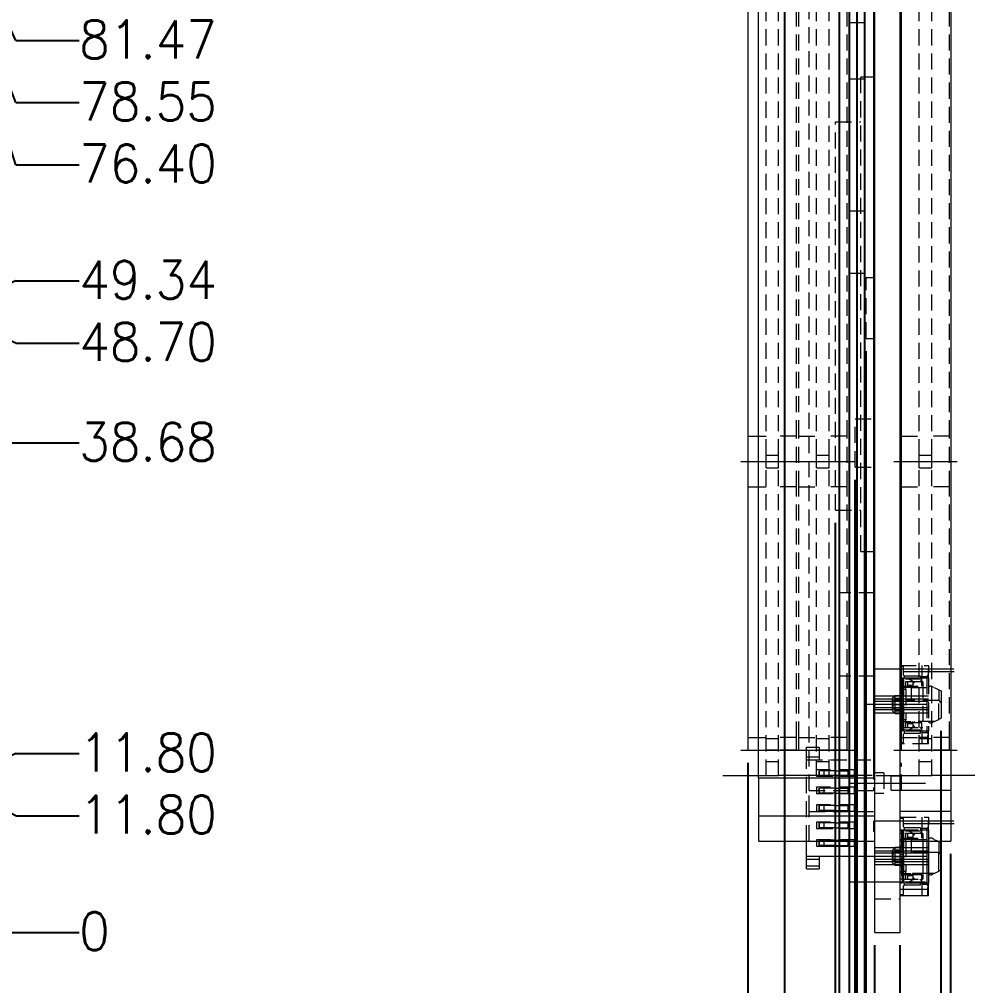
# Model space of a CAD drawing. Header units: millimetres. Extents: x 0 to 403, y 0 to 280.
# Drawn here: x 144.9 to 220.7, y 70.2 to 146.6 of the extents above; entities that cross this region are included whole.
import ezdxf

# ---------------------------------------------------------------- set-up
doc = ezdxf.new("R2010")
doc.units = ezdxf.units.MM
for name, pattern in [('CENTER', [10.16, 6.35, -1.27, 1.27, -1.27]), ('CENTERX2', [20.32, 12.7, -2.54, 2.54, -2.54]), ('HIDDEN', [1.905, 1.27, -0.635])]:
    doc.linetypes.add(name, pattern=pattern)
for name, color, linetype in [('CL', 2, 'CENTER'), ('DIM', 1, 'Continuous'), ('TE2', 5, 'Continuous'), ('TITLE', 7, 'Continuous')]:
    doc.layers.add(name, color=color, linetype=linetype)
doc.styles.add('SLDTEXTSTYLE0', font='romans__.ttf', dxfattribs={"width": 0.94})
doc.styles.get("Standard").update_dxf_attribs({"font": 'romans__.ttf'})
doc.dimstyles.new('SLDDIMSTYLE0', dxfattribs={"dimtxt": 3, "dimasz": 2, "dimexe": 0, "dimexo": 0.0625, "dimgap": 0.75, "dimtad": 0, "dimtih": 1, "dimtoh": 1, "dimdec": 0, "dimrnd": 1e-09, "dimdsep": 46, "dimtxsty": 'SLDTEXTSTYLE0', "dimblk1": 'NONE', "dimblk2": 'NONE', "dimsah": 1, "dimcen": 0.09, "dimadec": 0, "dimazin": 2, "dimtfac": 1, "dimtofl": 0, "dimtmove": 0, "dimatfit": 3, "dimldrblk": 'NONE', "dimfxl": 1, "dimfrac": 2, "dimtolj": 1, "dimtzin": 12, "dimarcsym": 0})
doc.dimstyles.new('SLDDIMSTYLE1', dxfattribs={"dimtxt": 3, "dimasz": 2, "dimexe": 0, "dimexo": 0.0625, "dimgap": 0.75, "dimtad": 0, "dimtih": 1, "dimtoh": 1, "dimrnd": 1e-09, "dimzin": 12, "dimdsep": 46, "dimtxsty": 'SLDTEXTSTYLE0', "dimblk1": 'NONE', "dimblk2": 'NONE', "dimsah": 1, "dimcen": 0.09, "dimadec": 0, "dimazin": 3, "dimtfac": 1, "dimtofl": 0, "dimtmove": 0, "dimatfit": 3, "dimldrblk": 'NONE', "dimfxl": 1, "dimfrac": 2, "dimtolj": 1, "dimtzin": 12, "dimarcsym": 0})
doc.dimstyles.new('SLDDIMSTYLE2', dxfattribs={"dimtxt": 3, "dimasz": 2, "dimexe": 0, "dimexo": 0.0625, "dimgap": 0.75, "dimtad": 0, "dimtih": 1, "dimtoh": 1, "dimrnd": 1e-09, "dimzin": 4, "dimdsep": 46, "dimtxsty": 'SLDTEXTSTYLE0', "dimblk1": 'NONE', "dimblk2": 'NONE', "dimsah": 1, "dimcen": 0.09, "dimadec": 0, "dimazin": 1, "dimtfac": 1, "dimtofl": 0, "dimtmove": 0, "dimatfit": 3, "dimldrblk": 'NONE', "dimfxl": 1, "dimfrac": 2, "dimtolj": 1, "dimtzin": 12, "dimarcsym": 0})
doc.dimstyles.new('SLDDIMSTYLE5', dxfattribs={"dimtxt": 0.18, "dimasz": 0.5, "dimexe": 0, "dimexo": 0.0625, "dimgap": 0, "dimtad": 0, "dimtih": 1, "dimtoh": 1, "dimdec": 0, "dimrnd": 1e-09, "dimzin": 0, "dimdsep": 46, "dimtxsty": 'Standard', "dimblk1": 'DOT', "dimblk2": 'DOT', "dimsah": 1, "dimcen": 0.09, "dimadec": 0, "dimazin": 0, "dimtfac": 0.5, "dimtdec": 0, "dimtofl": 0, "dimtmove": 0, "dimatfit": 3, "dimldrblk": 'DOT', "dimfxl": 1, "dimfrac": 2, "dimtolj": 1, "dimtzin": 0, "dimarcsym": 0})
doc.dimstyles.new('SLDDIMSTYLE6', dxfattribs={"dimtxt": 3, "dimasz": 2, "dimexe": 0, "dimexo": 0.0625, "dimgap": 0.75, "dimtad": 0, "dimtih": 1, "dimtoh": 1, "dimrnd": 1e-09, "dimzin": 0, "dimdsep": 46, "dimtxsty": 'SLDTEXTSTYLE0', "dimblk1": 'NONE', "dimblk2": 'NONE', "dimsah": 1, "dimcen": 0.09, "dimadec": 0, "dimazin": 0, "dimtfac": 1, "dimtofl": 0, "dimtmove": 0, "dimatfit": 3, "dimldrblk": 'NONE', "dimfxl": 1, "dimfrac": 2, "dimtolj": 1, "dimtzin": 12, "dimarcsym": 0})

# ---------------------------------------------------------------- blocks, each defined once
blk = doc.blocks.new('_D_15')
at = {"layer": 'DIM', "transparency": 16777216}
blk.add_line((140.236, 74.429), (149.601, 74.429), dxfattribs=at)
at = {"layer": 'DIM', "transparency": 16777216, "insert": (149.601, 76.021), "char_height": 3, "attachment_point": 1, "style": 'SLDTEXTSTYLE0'}
blk.add_mtext('0', dxfattribs=at)
blk = doc.blocks.new('_NONE')
blk = doc.blocks.new('_D_16')
at = {"layer": 'DIM', "transparency": 16777216}
for p, q in [((139.601, 86.229), (133.355, 86.229)), ((144.601, 83.647), (139.601, 86.229)), ((144.601, 83.647), (149.601, 83.647))]:
    blk.add_line(p, q, dxfattribs=at)
at = {"layer": 'DIM', "transparency": 16777216, "insert": (149.601, 85.239), "char_height": 3, "attachment_point": 1, "style": 'SLDTEXTSTYLE0'}
blk.add_mtext('11.80', dxfattribs=at)
blk = doc.blocks.new('_D_17')
at = {"layer": 'DIM', "transparency": 16777216}
for p, q in [((144.601, 88.554), (139.601, 86.229)), ((144.601, 88.554), (149.601, 88.554)), ((139.601, 86.229), (118.055, 86.229))]:
    blk.add_line(p, q, dxfattribs=at)
at = {"layer": 'DIM', "transparency": 16777216, "insert": (149.601, 90.146), "char_height": 3, "attachment_point": 1, "style": 'SLDTEXTSTYLE0'}
blk.add_mtext('11.80', dxfattribs=at)
blk = doc.blocks.new('_D_18')
at = {"layer": 'DIM', "transparency": 16777216}
blk.add_line((29.428, 113.104), (149.601, 113.104), dxfattribs=at)
at = {"layer": 'DIM', "transparency": 16777216, "insert": (149.601, 114.696), "char_height": 3, "attachment_point": 1, "style": 'SLDTEXTSTYLE0'}
blk.add_mtext('38.68', dxfattribs=at)
blk = doc.blocks.new('_D_19')
at = {"layer": 'DIM', "transparency": 16777216}
for p, q in [((139.601, 123.13), (85.99, 123.13)), ((144.601, 120.997), (139.601, 123.13)), ((144.601, 120.997), (149.601, 120.997))]:
    blk.add_line(p, q, dxfattribs=at)
at = {"layer": 'DIM', "transparency": 16777216, "insert": (149.601, 122.589), "char_height": 3, "attachment_point": 1, "style": 'SLDTEXTSTYLE0'}
blk.add_mtext('48.70', dxfattribs=at)
blk = doc.blocks.new('_D_20')
at = {"layer": 'DIM', "transparency": 16777216}
for p, q in [((144.601, 125.904), (139.601, 123.772)), ((144.601, 125.904), (149.601, 125.904)), ((139.601, 123.772), (27.757, 123.772))]:
    blk.add_line(p, q, dxfattribs=at)
at = {"layer": 'DIM', "transparency": 16777216, "insert": (149.601, 127.496), "char_height": 3, "attachment_point": 1, "style": 'SLDTEXTSTYLE0'}
blk.add_mtext('49.34', dxfattribs=at)
blk = doc.blocks.new('_D_21')
at = {"layer": 'DIM', "transparency": 16777216}
for p, q in [((139.601, 150.834), (29.555, 150.834)), ((144.601, 135.081), (139.601, 150.834)), ((144.601, 135.081), (149.601, 135.081))]:
    blk.add_line(p, q, dxfattribs=at)
at = {"layer": 'DIM', "transparency": 16777216, "insert": (149.601, 136.673), "char_height": 3, "attachment_point": 1, "style": 'SLDTEXTSTYLE0'}
blk.add_mtext('76.40', dxfattribs=at)
blk = doc.blocks.new('_D_22')
at = {"layer": 'DIM', "transparency": 16777216}
for p, q in [((139.601, 152.982), (70.322, 152.982)), ((144.601, 139.988), (139.601, 152.982)), ((144.601, 139.988), (149.601, 139.988))]:
    blk.add_line(p, q, dxfattribs=at)
at = {"layer": 'DIM', "transparency": 16777216, "insert": (149.601, 141.579), "char_height": 3, "attachment_point": 1, "style": 'SLDTEXTSTYLE0'}
blk.add_mtext('78.55', dxfattribs=at)
blk = doc.blocks.new('_D_23')
at = {"layer": 'DIM', "transparency": 16777216}
for p, q in [((139.601, 155.903), (79.339, 155.903)), ((144.601, 144.895), (139.601, 155.903)), ((144.601, 144.895), (149.601, 144.895))]:
    blk.add_line(p, q, dxfattribs=at)
at = {"layer": 'DIM', "transparency": 16777216, "insert": (149.601, 146.486), "char_height": 3, "attachment_point": 1, "style": 'SLDTEXTSTYLE0'}
blk.add_mtext('81.47', dxfattribs=at)
blk = doc.blocks.new('_D_24')
at = {"layer": 'DIM', "transparency": 16777216}
for p, q in [((139.601, 158.189), (28.666, 158.189)), ((144.601, 149.801), (139.601, 158.189)), ((144.601, 149.801), (149.601, 149.801))]:
    blk.add_line(p, q, dxfattribs=at)
at = {"layer": 'DIM', "transparency": 16777216, "insert": (149.601, 151.393), "char_height": 3, "attachment_point": 1, "style": 'SLDTEXTSTYLE0'}
blk.add_mtext('83.76', dxfattribs=at)
blk = doc.blocks.new('_D_25')
at = {"layer": 'DIM', "transparency": 16777216}
for p, q in [((139.601, 160.762), (68.377, 160.762)), ((144.601, 154.708), (139.601, 160.762)), ((144.601, 154.708), (149.601, 154.708))]:
    blk.add_line(p, q, dxfattribs=at)
at = {"layer": 'DIM', "transparency": 16777216, "insert": (149.601, 156.3), "char_height": 3, "attachment_point": 1, "style": 'SLDTEXTSTYLE0'}
blk.add_mtext('86.33', dxfattribs=at)
blk = doc.blocks.new('_D_26')
at = {"layer": 'DIM', "transparency": 16777216}
for p, q in [((139.601, 161.979), (130.577, 161.979)), ((144.601, 159.615), (139.601, 161.979)), ((144.601, 159.615), (149.601, 159.615))]:
    blk.add_line(p, q, dxfattribs=at)
at = {"layer": 'DIM', "transparency": 16777216, "insert": (149.601, 161.207), "char_height": 3, "attachment_point": 1, "style": 'SLDTEXTSTYLE0'}
blk.add_mtext('87.55', dxfattribs=at)
blk = doc.blocks.new('_D_27')
at = {"layer": 'DIM', "transparency": 16777216}
for p, q in [((144.601, 164.522), (139.601, 163.142)), ((144.601, 164.522), (149.601, 164.522)), ((139.601, 163.142), (80.233, 163.142))]:
    blk.add_line(p, q, dxfattribs=at)
at = {"layer": 'DIM', "transparency": 16777216, "insert": (149.601, 166.114), "char_height": 3, "attachment_point": 1, "style": 'SLDTEXTSTYLE0'}
blk.add_mtext('88.71', dxfattribs=at)
blk = doc.blocks.new('_D_28')
at = {"layer": 'DIM', "transparency": 16777216}
blk.add_line((140.236, 169.429), (149.601, 169.429), dxfattribs=at)
at = {"layer": 'DIM', "transparency": 16777216, "insert": (149.601, 171.021), "char_height": 3, "attachment_point": 1, "style": 'SLDTEXTSTYLE0'}
blk.add_mtext('95', dxfattribs=at)
blk = doc.blocks.new('_DOT')
at = {"color": 0, "linetype": 'ByBlock', "lineweight": -2}
blk.add_line((-0.5, 0), (-1, 0), dxfattribs=at)
at = {"color": 0, "linetype": 'ByBlock', "const_width": 0.5}
blk.add_lwpolyline([(-0.25, 0, 1), (0.25, 0, 1)], format="xyb", close=True, dxfattribs=at)
blk = doc.blocks.new('_D_31')
at = {"layer": 'DIM', "transparency": 16777216}
for p, q in [((212.46, 66.314), (212.46, 73.429)), ((212.46, 61.314), (212.46, 66.314)), ((212.46, 61.314), (212.46, 56.314))]:
    blk.add_line(p, q, dxfattribs=at)
at = {"layer": 'DIM', "transparency": 16777216, "insert": (210.869, 53.422), "char_height": 3, "attachment_point": 1, "rotation": 90, "style": 'SLDTEXTSTYLE0'}
blk.add_mtext('0', dxfattribs=at)
blk = doc.blocks.new('_D_32')
at = {"layer": 'DIM', "transparency": 16777216}
for p, q in [((211.76, 66.314), (211.76, 120.362)), ((207.554, 61.314), (211.76, 66.314)), ((207.554, 61.314), (207.554, 56.314))]:
    blk.add_line(p, q, dxfattribs=at)
at = {"layer": 'DIM', "transparency": 16777216, "insert": (205.962, 46.16), "char_height": 3, "attachment_point": 1, "rotation": 90, "style": 'SLDTEXTSTYLE0'}
blk.add_mtext('0.70', dxfattribs=at)
blk = doc.blocks.new('_D_33')
at = {"layer": 'DIM', "transparency": 16777216}
for p, q in [((211.66, 66.314), (211.66, 156.412)), ((202.647, 61.314), (211.66, 66.314)), ((202.647, 61.314), (202.647, 56.314))]:
    blk.add_line(p, q, dxfattribs=at)
at = {"layer": 'DIM', "transparency": 16777216, "insert": (201.055, 46.16), "char_height": 3, "attachment_point": 1, "rotation": 90, "style": 'SLDTEXTSTYLE0'}
blk.add_mtext('0.80', dxfattribs=at)
blk = doc.blocks.new('_D_34')
at = {"layer": 'DIM', "transparency": 16777216}
for p, q in [((211.06, 66.314), (211.06, 159.562)), ((197.74, 61.314), (211.06, 66.314)), ((197.74, 61.314), (197.74, 56.314))]:
    blk.add_line(p, q, dxfattribs=at)
at = {"layer": 'DIM', "transparency": 16777216, "insert": (196.148, 46.16), "char_height": 3, "attachment_point": 1, "rotation": 90, "style": 'SLDTEXTSTYLE0'}
blk.add_mtext('1.40', dxfattribs=at)
blk = doc.blocks.new('_D_35')
at = {"layer": 'DIM', "transparency": 16777216}
for p, q in [((210.91, 66.314), (210.91, 110.194)), ((192.833, 61.314), (210.91, 66.314)), ((192.833, 61.314), (192.833, 56.314))]:
    blk.add_line(p, q, dxfattribs=at)
at = {"layer": 'DIM', "transparency": 16777216, "insert": (191.241, 46.16), "char_height": 3, "attachment_point": 1, "rotation": 90, "style": 'SLDTEXTSTYLE0'}
blk.add_mtext('1.55', dxfattribs=at)
blk = doc.blocks.new('_D_36')
at = {"layer": 'DIM', "transparency": 16777216}
for p, q in [((210.46, 66.314), (210.46, 161.429)), ((187.926, 61.314), (210.46, 66.314)), ((187.926, 61.314), (187.926, 56.314))]:
    blk.add_line(p, q, dxfattribs=at)
at = {"layer": 'DIM', "transparency": 16777216, "insert": (186.334, 53.422), "char_height": 3, "attachment_point": 1, "rotation": 90, "style": 'SLDTEXTSTYLE0'}
blk.add_mtext('2', dxfattribs=at)
blk = doc.blocks.new('_D_37')
at = {"layer": 'DIM', "transparency": 16777216}
for p, q in [((209.66, 66.314), (209.66, 151.523)), ((178.312, 61.314), (209.66, 66.314)), ((178.312, 61.314), (178.312, 56.314))]:
    blk.add_line(p, q, dxfattribs=at)
at = {"layer": 'DIM', "transparency": 16777216, "insert": (176.72, 46.16), "char_height": 3, "attachment_point": 1, "rotation": 90, "style": 'SLDTEXTSTYLE0'}
blk.add_mtext('2.80', dxfattribs=at)
blk = doc.blocks.new('_D_38')
at = {"layer": 'DIM', "transparency": 16777216}
for p, q in [((209.343, 66.314), (209.343, 106.78)), ((173.509, 61.314), (209.343, 66.314)), ((173.509, 61.314), (173.509, 56.314))]:
    blk.add_line(p, q, dxfattribs=at)
at = {"layer": 'DIM', "transparency": 16777216, "insert": (171.917, 46.16), "char_height": 3, "attachment_point": 1, "rotation": 90, "style": 'SLDTEXTSTYLE0'}
blk.add_mtext('3.12', dxfattribs=at)
blk = doc.blocks.new('_D_39')
at = {"layer": 'DIM', "transparency": 16777216}
for p, q in [((205.36, 66.314), (205.36, 147.912)), ((168.298, 61.314), (205.36, 66.314)), ((168.298, 61.314), (168.298, 56.314))]:
    blk.add_line(p, q, dxfattribs=at)
at = {"layer": 'DIM', "transparency": 16777216, "insert": (166.706, 46.16), "char_height": 3, "attachment_point": 1, "rotation": 90, "style": 'SLDTEXTSTYLE0'}
blk.add_mtext('7.10', dxfattribs=at)
blk = doc.blocks.new('_D_40')
at = {"layer": 'DIM', "transparency": 16777216}
for p, q in [((202.46, 66.314), (202.46, 87.829)), ((163.391, 61.314), (202.46, 66.314)), ((163.391, 61.314), (163.391, 56.314))]:
    blk.add_line(p, q, dxfattribs=at)
at = {"layer": 'DIM', "transparency": 16777216, "insert": (161.799, 50.531), "char_height": 3, "attachment_point": 1, "rotation": 90, "style": 'SLDTEXTSTYLE0'}
blk.add_mtext('10', dxfattribs=at)
blk = doc.blocks.new('_D_41')
at = {"layer": 'DIM', "transparency": 16777216}
for p, q in [((214.46, 66.314), (214.46, 73.429)), ((217.367, 61.314), (214.46, 66.314)), ((217.367, 61.314), (217.367, 56.314))]:
    blk.add_line(p, q, dxfattribs=at)
at = {"layer": 'DIM', "transparency": 16777216, "insert": (215.776, 53.422), "char_height": 3, "attachment_point": 1, "rotation": 90, "style": 'SLDTEXTSTYLE0'}
blk.add_mtext('2', dxfattribs=at)
blk = doc.blocks.new('_D_42')
at = {"layer": 'DIM', "transparency": 16777216}
for p, q in [((217.71, 66.314), (217.71, 90.354)), ((223.904, 61.314), (217.71, 66.314)), ((223.904, 61.314), (223.904, 56.314))]:
    blk.add_line(p, q, dxfattribs=at)
at = {"layer": 'DIM', "transparency": 16777216, "insert": (222.312, 46.16), "char_height": 3, "attachment_point": 1, "rotation": 90, "style": 'SLDTEXTSTYLE0'}
blk.add_mtext('5.25', dxfattribs=at)
blk = doc.blocks.new('_D_43')
at = {"layer": 'DIM', "transparency": 16777216}
for p, q in [((218.46, 66.314), (218.46, 80.629)), ((228.461, 61.314), (218.46, 66.314)), ((228.461, 61.314), (228.461, 56.314))]:
    blk.add_line(p, q, dxfattribs=at)
at = {"layer": 'DIM', "transparency": 16777216, "insert": (226.869, 53.422), "char_height": 3, "attachment_point": 1, "rotation": 90, "style": 'SLDTEXTSTYLE0'}
blk.add_mtext('6', dxfattribs=at)

msp = doc.modelspace()

# ---------------------------------------------------------------- linework, layer by layer
at = {"color": 7, "linetype": 'HIDDEN', "lineweight": 0}
for p, q in [((207.26, 85.629), (207.26, 155.629)), ((203.86, 112.129), (203.86, 154.429)), ((204.86, 112.129), (204.86, 154.429)), ((207.86, 112.129), (207.86, 154.429)), ((208.86, 112.129), (208.86, 154.429)), ((215.96, 112.129), (215.96, 154.429)), ((216.96, 112.129), (216.96, 154.429)), ((206.26, 113.629), (206.26, 151.429)), ((206.46, 113.629), (206.46, 151.429)), ((210.26, 113.629), (210.26, 151.429)), ((218.36, 113.629), (218.36, 151.429)), ((210.46, 141.863), (210.46, 146.313)), ((210.46, 146.313), (212.46, 146.313)), ((211.345, 142.034), (212.46, 142.034)), ((211.345, 104.534), (211.345, 142.034)), ((210.46, 141.863), (212.46, 141.863)), ((209.343, 107.78), (209.343, 138.48)), ((209.343, 138.48), (211.345, 138.48)), ((210.46, 126.503), (210.46, 131.445)), ((210.46, 131.445), (212.46, 131.445)), ((210.46, 126.503), (212.46, 126.503)), ((211.76, 121.362), (211.76, 126.182)), ((211.76, 126.182), (212.46, 126.182)), ((211.76, 121.362), (212.46, 121.362)), ((210.91, 111.194), (210.91, 115.014)), ((210.91, 115.014), (212.46, 115.014)), ((203.26, 113.629), (203.86, 113.629)), ((206.26, 113.629), (204.86, 113.629)), ((206.26, 109.629), (206.26, 113.629)), ((206.46, 113.629), (207.86, 113.629)), ((206.46, 109.629), (206.46, 113.629)), ((210.26, 113.629), (208.86, 113.629)), ((210.26, 109.629), (210.26, 113.629)), ((214.56, 113.629), (215.96, 113.629)), ((218.36, 113.629), (216.96, 113.629)), ((218.36, 109.629), (218.36, 113.629)), ((203.86, 112.129), (204.86, 112.129)), ((203.86, 111.129), (203.86, 112.129)), ((204.86, 111.129), (204.86, 112.129)), ((207.86, 112.129), (208.86, 112.129)), ((207.86, 111.129), (207.86, 112.129)), ((208.86, 111.129), (208.86, 112.129)), ((215.96, 112.129), (216.96, 112.129)), ((215.96, 111.129), (215.96, 112.129)), ((216.96, 111.129), (216.96, 112.129)), ((203.86, 111.129), (204.86, 111.129)), ((203.86, 86.829), (203.86, 111.129)), ((204.86, 86.829), (204.86, 111.129)), ((207.86, 86.829), (207.86, 111.129)), ((207.86, 111.129), (208.86, 111.129)), ((208.86, 86.829), (208.86, 111.129)), ((210.91, 111.194), (212.46, 111.194)), ((215.96, 86.829), (215.96, 111.129)), ((215.96, 111.129), (216.96, 111.129)), ((216.96, 86.829), (216.96, 111.129)), ((203.26, 109.629), (203.86, 109.629)), ((206.26, 109.629), (204.86, 109.629)), ((206.26, 89.829), (206.26, 109.629)), ((206.46, 89.829), (206.46, 109.629)), ((206.46, 109.629), (207.86, 109.629)), ((210.26, 109.629), (208.86, 109.629)), ((210.26, 89.829), (210.26, 109.629)), ((214.56, 109.629), (215.96, 109.629)), ((218.36, 109.629), (216.96, 109.629)), ((218.36, 89.829), (218.36, 109.629)), ((209.343, 107.78), (211.345, 107.78)), ((211.345, 104.534), (212.46, 104.534)), ((212.46, 101.269), (209.66, 101.269)), ((209.66, 101.269), (209.66, 94.669)), ((214.46, 95.529), (216.71, 95.529)), ((216.16, 95.529), (216.16, 94.629)), ((216.71, 95.529), (216.71, 95.229)), ((214.71, 95.429), (214.46, 95.429)), ((216.71, 95.229), (214.46, 95.229)), ((214.71, 94.779), (214.71, 95.429)), ((214.81, 94.679), (214.71, 94.779)), ((216.06, 94.679), (214.81, 94.679)), ((214.81, 94.529), (214.81, 94.679)), ((216.06, 94.679), (216.06, 94.429)), ((216.56, 94.629), (216.71, 94.779)), ((216.733, 95.113), (216.708, 95.113)), ((216.708, 94.953), (216.733, 94.953)), ((216.71, 94.529), (216.71, 95.229)), ((216.73, 95.179), (216.71, 95.179)), ((216.71, 95.155), (216.73, 95.155)), ((216.73, 95.098), (216.71, 95.098)), ((216.71, 95.07), (216.73, 95.07)), ((216.73, 95.05), (216.71, 95.05)), ((216.73, 95.033), (216.71, 95.033)), ((216.71, 95.033), (216.73, 95.033)), ((216.73, 95.016), (216.71, 95.016)), ((216.73, 95.113), (216.73, 95.179)), ((216.73, 95.016), (216.73, 95.05)), ((212.46, 94.669), (209.66, 94.669)), ((214.46, 94.529), (214.61, 94.529)), ((214.46, 94.529), (214.56, 94.429)), ((214.61, 94.229), (214.46, 94.229)), ((214.61, 94.529), (214.61, 93.879)), ((214.61, 94.529), (216.16, 94.529)), ((216.16, 94.229), (214.61, 94.229)), ((214.76, 93.629), (214.76, 94.529)), ((216.16, 94.429), (214.76, 94.429)), ((214.91, 93.629), (214.91, 94.229)), ((215.027, 94.529), (215.46, 94.279)), ((215.06, 93.929), (215.06, 94.229)), ((215.46, 93.929), (215.06, 93.929)), ((215.46, 94.279), (215.46, 94.229)), ((215.46, 94.229), (215.46, 94.059)), ((215.63, 94.229), (215.46, 94.059)), ((215.46, 94.059), (215.46, 93.929)), ((215.46, 93.779), (215.46, 93.929)), ((215.46, 93.929), (215.61, 93.779)), ((216.01, 94.229), (216.16, 94.379)), ((216.16, 94.629), (216.16, 94.529)), ((216.56, 94.629), (216.16, 94.629)), ((216.16, 93.879), (216.16, 94.529)), ((216.16, 94.529), (216.71, 94.529)), ((216.26, 94.229), (216.16, 94.229)), ((216.26, 94.229), (216.26, 90.629)), ((216.56, 94.529), (216.56, 94.629)), ((216.56, 94.529), (216.56, 90.329)), ((216.71, 94.529), (216.71, 90.329)), ((214.46, 93.779), (214.71, 93.779)), ((214.61, 93.629), (214.46, 93.629)), ((214.71, 93.229), (214.46, 93.229)), ((214.61, 93.879), (216.16, 93.879)), ((214.61, 93.779), (214.61, 93.879)), ((214.61, 91.079), (214.61, 93.779)), ((214.91, 93.629), (214.61, 93.629)), ((214.71, 92.779), (214.71, 93.779)), ((215.31, 93.779), (214.71, 93.779)), ((214.76, 91.229), (214.76, 93.629)), ((214.91, 93.629), (214.91, 91.229)), ((215.31, 93.879), (215.31, 93.779)), ((215.36, 92.739), (215.36, 93.779)), ((215.36, 93.779), (217.15, 93.779)), ((217.12, 93.779), (217.019, 93.841)), ((217.15, 93.779), (217.51, 93.603)), ((217.51, 93.603), (217.51, 92.739)), ((217.51, 93.603), (217.71, 93.505)), ((217.71, 93.505), (217.71, 92.539)), ((214.06, 93.129), (213.86, 92.929)), ((213.86, 92.429), (213.86, 92.929)), ((213.86, 91.929), (213.86, 92.429)), ((213.86, 92.429), (214.06, 92.429)), ((214.06, 92.919), (214.06, 93.129)), ((214.61, 93.129), (214.06, 93.129)), ((214.61, 92.919), (214.06, 92.919)), ((214.06, 92.429), (214.06, 92.779)), ((214.46, 92.779), (214.06, 92.779)), ((214.06, 92.429), (214.61, 92.429)), ((214.06, 92.079), (214.06, 92.429)), ((214.46, 93.104), (214.71, 93.104)), ((214.46, 92.854), (214.71, 92.854)), ((214.46, 92.779), (214.71, 92.779)), ((214.46, 92.729), (214.71, 92.729)), ((214.46, 92.579), (214.71, 92.579)), ((214.56, 92.729), (214.76, 92.729)), ((214.71, 92.579), (214.71, 92.779)), ((214.71, 92.279), (214.71, 92.579)), ((217.51, 92.739), (214.91, 92.739)), ((217.51, 91.256), (217.51, 92.739)), ((217.51, 92.739), (217.71, 92.539)), ((217.71, 92.539), (217.71, 91.354)), ((213.86, 91.929), (214.06, 91.729)), ((214.06, 92.079), (214.46, 92.079)), ((214.06, 91.729), (214.06, 91.939)), ((214.06, 91.939), (214.61, 91.939)), ((214.06, 91.729), (214.61, 91.729)), ((214.46, 92.279), (214.71, 92.279)), ((214.71, 92.129), (214.46, 92.129)), ((214.71, 92.079), (214.46, 92.079)), ((214.46, 92.004), (214.71, 92.004)), ((214.46, 91.754), (214.71, 91.754)), ((214.46, 91.629), (214.71, 91.629)), ((214.76, 92.129), (214.56, 92.129)), ((214.71, 92.079), (214.71, 92.279)), ((214.71, 91.079), (214.71, 92.079)), ((214.46, 91.229), (214.61, 91.229)), ((214.71, 91.079), (214.46, 91.079)), ((214.91, 91.229), (214.61, 91.229)), ((214.61, 90.979), (214.61, 91.079)), ((214.61, 90.979), (214.61, 90.329)), ((216.16, 90.979), (214.61, 90.979)), ((214.71, 91.079), (215.31, 91.079)), ((214.76, 90.329), (214.76, 91.229)), ((214.91, 90.629), (214.91, 91.229)), ((215.06, 90.929), (215.46, 90.929)), ((215.06, 90.629), (215.06, 90.929)), ((215.31, 90.979), (215.31, 91.079)), ((217.15, 91.079), (215.31, 91.079)), ((215.46, 90.929), (215.46, 91.079)), ((215.61, 91.079), (215.46, 90.929)), ((215.46, 90.929), (215.46, 90.799)), ((216.16, 90.329), (216.16, 90.979)), ((217.12, 91.079), (217.019, 91.018)), ((217.15, 91.079), (217.51, 91.256)), ((217.71, 91.354), (217.51, 91.256)), ((214.61, 90.629), (214.46, 90.629)), ((214.56, 90.429), (214.46, 90.329)), ((214.61, 90.329), (214.46, 90.329)), ((214.56, 89.804), (214.56, 90.104)), ((214.61, 90.629), (216.16, 90.629)), ((216.16, 90.329), (214.61, 90.329)), ((214.71, 90.079), (214.81, 90.179)), ((214.76, 90.429), (216.16, 90.429)), ((214.81, 90.179), (214.81, 90.329)), ((214.81, 90.179), (216.06, 90.179)), ((215.46, 90.579), (215.027, 90.329)), ((215.46, 90.799), (215.46, 90.629)), ((215.46, 90.799), (215.63, 90.629)), ((215.46, 90.629), (215.46, 90.579)), ((216.16, 90.479), (216.01, 90.629)), ((216.06, 90.179), (216.06, 90.429)), ((216.16, 90.629), (216.26, 90.629)), ((216.71, 90.329), (216.16, 90.329)), ((216.16, 90.329), (216.16, 90.229)), ((216.16, 90.229), (216.56, 90.229)), ((216.16, 90.229), (216.16, 89.329)), ((216.56, 90.229), (216.56, 90.329)), ((216.71, 90.079), (216.56, 90.229)), ((216.71, 89.829), (216.71, 90.329)), ((203.26, 89.829), (203.86, 89.829)), ((204.86, 89.729), (203.86, 89.729)), ((206.26, 89.829), (204.86, 89.829)), ((206.26, 88.829), (206.26, 89.829)), ((206.46, 89.829), (207.86, 89.829)), ((206.46, 88.829), (206.46, 89.829)), ((208.86, 89.729), (207.86, 89.729)), ((210.26, 89.829), (208.86, 89.829)), ((210.26, 88.829), (210.26, 89.829)), ((214.56, 89.829), (214.46, 89.829)), ((214.56, 89.804), (214.46, 89.804)), ((214.46, 89.429), (214.71, 89.429)), ((214.56, 89.829), (215.96, 89.829)), ((214.56, 88.829), (214.56, 89.804)), ((214.71, 89.429), (214.71, 90.079)), ((216.71, 89.829), (215.96, 89.829)), ((216.96, 89.729), (215.96, 89.729)), ((216.61, 89.979), (216.61, 89.329)), ((216.71, 89.979), (216.61, 89.979)), ((216.66, 89.879), (216.61, 89.879)), ((216.61, 89.42), (216.66, 89.42)), ((216.66, 89.42), (216.66, 89.879)), ((216.71, 89.329), (216.71, 89.829)), ((218.36, 89.829), (216.96, 89.829)), ((218.36, 88.829), (218.36, 89.829)), ((203.26, 88.829), (203.86, 88.829)), ((204.86, 88.829), (203.86, 88.829)), ((206.26, 88.829), (204.86, 88.829)), ((206.46, 88.829), (207.86, 88.829)), ((207.06, 89.053), (208.06, 89.053)), ((207.06, 88.819), (207.06, 89.053)), ((207.06, 88.819), (208.06, 88.819)), ((207.06, 88.288), (207.06, 88.819)), ((208.86, 88.829), (207.86, 88.829)), ((208.06, 89.053), (208.06, 88.819)), ((208.06, 88.819), (208.06, 88.288)), ((210.26, 88.829), (208.86, 88.829)), ((216.71, 89.329), (214.46, 89.329)), ((214.56, 88.829), (215.96, 88.829)), ((216.96, 88.829), (215.96, 88.829)), ((218.36, 88.829), (216.96, 88.829)), ((203.86, 87.929), (204.86, 87.929)), ((207.06, 88.288), (208.06, 88.288)), ((207.06, 88.053), (207.06, 88.288)), ((207.06, 81.629), (207.06, 88.053)), ((207.06, 88.053), (212.46, 88.053)), ((207.86, 87.929), (208.86, 87.929)), ((208.06, 88.288), (208.06, 88.053)), ((212.36, 88.104), (212.46, 88.104)), ((215.96, 87.929), (216.96, 87.929)), ((210.86, 87.273), (207.86, 87.273)), ((209.36, 87.203), (208.04, 87.203)), ((208.04, 87.203), (208.04, 86.803)), ((208.056, 87.203), (208.056, 86.803)), ((208.44, 87.203), (208.44, 86.803)), ((208.462, 86.803), (208.462, 87.203)), ((209.36, 86.803), (209.36, 87.203)), ((209.36, 87.203), (210.36, 87.203)), ((210.36, 86.803), (210.36, 87.203)), ((210.86, 86.773), (210.86, 87.273)), ((212.36, 87.779), (212.36, 85.629)), ((212.36, 87.779), (212.46, 87.779)), ((214.56, 87.779), (214.46, 87.779)), ((214.56, 85.629), (214.56, 87.779)), ((203.86, 86.829), (204.86, 86.829)), ((207.86, 86.829), (207.86, 86.773)), ((207.86, 86.829), (208.86, 86.829)), ((207.86, 86.773), (210.86, 86.773)), ((209.36, 86.803), (208.04, 86.803)), ((209.36, 86.803), (210.36, 86.803)), ((213.16, 87.029), (212.46, 87.029)), ((213.16, 87.029), (213.16, 85.429)), ((213.76, 85.679), (213.76, 86.779)), ((214.46, 86.779), (213.76, 86.779)), ((215.96, 86.829), (216.96, 86.829)), ((207.26, 85.629), (212.46, 85.629)), ((207.26, 83.979), (207.26, 85.629)), ((210.86, 85.893), (207.86, 85.893)), ((207.86, 85.893), (207.86, 85.393)), ((209.36, 85.828), (208.04, 85.828)), ((208.04, 85.828), (208.04, 85.428)), ((208.056, 85.828), (208.056, 85.428)), ((208.44, 85.828), (208.44, 85.428)), ((208.462, 85.428), (208.462, 85.828)), ((209.36, 85.428), (209.36, 85.828)), ((209.36, 85.828), (210.36, 85.828)), ((210.36, 85.428), (210.36, 85.828)), ((210.86, 85.393), (210.86, 85.893)), ((213.76, 85.679), (214.46, 85.679)), ((207.86, 85.393), (210.86, 85.393)), ((209.36, 85.428), (208.04, 85.428)), ((209.36, 85.428), (210.36, 85.428)), ((212.46, 85.429), (213.16, 85.429)), ((210.86, 84.513), (207.86, 84.513)), ((207.86, 84.513), (207.86, 84.013)), ((207.86, 84.013), (210.86, 84.013)), ((209.36, 84.453), (208.04, 84.453)), ((208.04, 84.453), (208.04, 84.053)), ((209.36, 84.053), (208.04, 84.053)), ((208.056, 84.453), (208.056, 84.053)), ((208.44, 84.453), (208.44, 84.053)), ((208.462, 84.053), (208.462, 84.453)), ((209.36, 84.053), (209.36, 84.453)), ((209.36, 84.453), (210.36, 84.453)), ((209.36, 84.053), (210.36, 84.053)), ((210.36, 84.053), (210.36, 84.453)), ((210.86, 84.013), (210.86, 84.513)), ((207.26, 83.979), (212.46, 83.979)), ((207.26, 81.629), (207.26, 83.979)), ((214.46, 83.529), (216.71, 83.529)), ((214.71, 83.429), (214.46, 83.429)), ((216.71, 83.229), (214.46, 83.229)), ((214.71, 82.779), (214.71, 83.429)), ((216.16, 83.529), (216.16, 82.629)), ((216.71, 83.529), (216.71, 83.229)), ((216.71, 82.529), (216.71, 83.229)), ((210.86, 83.133), (207.86, 83.133)), ((207.86, 83.133), (207.86, 82.633)), ((207.86, 82.633), (210.86, 82.633)), ((209.36, 83.078), (208.04, 83.078)), ((208.04, 83.078), (208.04, 82.678)), ((209.36, 82.678), (208.04, 82.678)), ((208.056, 83.078), (208.056, 82.678)), ((208.44, 83.078), (208.44, 82.678)), ((208.462, 82.678), (208.462, 83.078)), ((209.36, 82.678), (209.36, 83.078)), ((209.36, 83.078), (210.36, 83.078)), ((209.36, 82.678), (210.36, 82.678)), ((210.36, 82.678), (210.36, 83.078)), ((210.86, 82.633), (210.86, 83.133)), ((212.36, 82.911), (212.46, 82.911)), ((214.46, 82.529), (214.61, 82.529)), ((214.46, 82.529), (214.56, 82.429)), ((214.61, 82.529), (214.61, 81.879)), ((214.61, 82.529), (216.16, 82.529)), ((214.81, 82.679), (214.71, 82.779)), ((214.76, 81.629), (214.76, 82.529)), ((216.06, 82.679), (214.81, 82.679)), ((214.81, 82.529), (214.81, 82.679)), ((215.027, 82.529), (215.46, 82.279)), ((216.06, 82.679), (216.06, 82.429)), ((216.16, 82.629), (216.16, 82.529)), ((216.56, 82.629), (216.16, 82.629)), ((216.16, 81.879), (216.16, 82.529)), ((216.16, 82.529), (216.71, 82.529)), ((216.56, 82.629), (216.71, 82.779)), ((216.56, 82.529), (216.56, 82.629)), ((216.56, 82.529), (216.56, 81.629)), ((216.733, 83.113), (216.708, 83.113)), ((216.708, 82.953), (216.733, 82.953)), ((216.73, 83.179), (216.71, 83.179)), ((216.71, 83.155), (216.73, 83.155)), ((216.73, 83.098), (216.71, 83.098)), ((216.71, 83.07), (216.73, 83.07)), ((216.73, 83.05), (216.71, 83.05)), ((216.73, 83.033), (216.71, 83.033)), ((216.71, 83.033), (216.73, 83.033)), ((216.73, 83.016), (216.71, 83.016)), ((216.71, 82.529), (216.71, 81.629)), ((216.73, 83.113), (216.73, 83.179)), ((216.73, 83.016), (216.73, 83.05)), ((210.86, 81.753), (207.86, 81.753)), ((207.86, 81.753), (207.86, 81.629)), ((209.36, 81.703), (208.04, 81.703)), ((208.04, 81.703), (208.04, 81.629)), ((208.056, 81.703), (208.056, 81.303)), ((208.44, 81.703), (208.44, 81.303)), ((208.462, 81.303), (208.462, 81.703)), ((209.36, 81.703), (210.36, 81.703)), ((209.36, 81.703), (209.36, 81.303)), ((209.36, 81.629), (209.36, 81.703)), ((210.36, 81.629), (210.36, 81.703)), ((210.86, 81.629), (210.86, 81.753)), ((214.61, 82.229), (214.46, 82.229)), ((214.46, 81.779), (214.71, 81.779)), ((214.56, 82.429), (214.56, 80.729)), ((216.16, 82.229), (214.61, 82.229)), ((214.61, 81.879), (216.16, 81.879)), ((214.61, 81.779), (214.61, 81.879)), ((214.61, 79.079), (214.61, 81.779)), ((214.71, 81.629), (214.71, 81.779)), ((215.31, 81.779), (214.71, 81.779)), ((216.16, 82.429), (214.76, 82.429)), ((214.91, 81.629), (214.91, 82.229)), ((215.06, 81.929), (215.06, 82.229)), ((215.46, 81.929), (215.06, 81.929)), ((215.31, 81.879), (215.31, 81.779)), ((215.36, 80.739), (215.36, 81.779)), ((215.36, 81.779), (217.15, 81.779)), ((215.46, 82.279), (215.46, 82.229)), ((215.46, 82.229), (215.46, 82.059)), ((215.63, 82.229), (215.46, 82.059)), ((215.46, 82.059), (215.46, 81.929)), ((215.46, 81.779), (215.46, 81.929)), ((215.46, 81.929), (215.61, 81.779)), ((216.01, 82.229), (216.16, 82.379)), ((216.26, 82.229), (216.16, 82.229)), ((216.26, 82.229), (216.26, 81.629)), ((217.12, 81.779), (217.019, 81.841)), ((217.15, 81.779), (217.456, 81.629)), ((214.06, 81.129), (213.86, 80.929)), ((214.06, 80.919), (214.06, 81.129)), ((214.61, 81.129), (214.06, 81.129)), ((214.71, 81.229), (214.46, 81.229)), ((214.46, 81.104), (214.71, 81.104)), ((214.76, 79.229), (214.76, 81.629)), ((214.91, 81.629), (214.91, 79.229)), ((207.06, 80.219), (208.06, 80.219)), ((213.86, 80.429), (213.86, 80.929)), ((213.86, 79.929), (213.86, 80.429)), ((214.06, 80.429), (213.86, 80.429)), ((214.61, 80.919), (214.06, 80.919)), ((214.06, 80.429), (214.06, 80.779)), ((214.46, 80.779), (214.06, 80.779)), ((214.06, 80.429), (214.61, 80.429)), ((214.06, 80.079), (214.06, 80.429)), ((214.46, 80.854), (214.71, 80.854)), ((214.46, 80.729), (214.71, 80.729)), ((214.71, 80.729), (214.76, 80.729)), ((216.71, 80.739), (214.91, 80.739)), ((207.06, 79.688), (208.06, 79.688)), ((213.86, 79.929), (214.06, 79.729)), ((214.06, 80.079), (214.46, 80.079)), ((214.06, 79.729), (214.06, 79.939)), ((214.06, 79.939), (214.61, 79.939)), ((214.06, 79.729), (214.61, 79.729)), ((214.71, 80.129), (214.46, 80.129)), ((214.46, 80.004), (214.71, 80.004)), ((214.46, 79.754), (214.71, 79.754)), ((214.46, 79.629), (214.71, 79.629)), ((214.56, 80.129), (214.56, 78.429)), ((214.76, 80.129), (214.56, 80.129)), ((214.46, 79.229), (214.61, 79.229)), ((214.91, 79.229), (214.61, 79.229)), ((214.76, 78.329), (214.76, 79.229)), ((214.91, 78.629), (214.91, 79.229)), ((215.06, 78.929), (215.46, 78.929)), ((215.06, 78.629), (215.06, 78.929)), ((216.71, 79.079), (215.31, 79.079)), ((215.46, 78.929), (215.46, 79.079)), ((215.61, 79.079), (215.46, 78.929)), ((215.46, 78.929), (215.46, 78.799)), ((215.46, 78.799), (215.46, 78.629)), ((215.46, 78.799), (215.63, 78.629)), ((216.693, 79.079), (216.71, 79.059)), ((214.56, 78.429), (214.46, 78.329)), ((214.61, 78.629), (216.16, 78.629)), ((216.16, 78.329), (214.61, 78.329)), ((214.71, 78.079), (214.81, 78.179)), ((214.71, 77.429), (214.71, 78.079)), ((214.76, 78.429), (216.16, 78.429)), ((214.81, 78.179), (214.81, 78.329)), ((214.81, 78.179), (216.06, 78.179)), ((215.46, 78.579), (215.027, 78.329)), ((215.46, 78.629), (215.46, 78.579)), ((216.16, 78.479), (216.01, 78.629)), ((216.06, 78.179), (216.06, 78.429)), ((216.16, 78.329), (216.16, 78.229)), ((216.16, 78.229), (216.56, 78.229)), ((216.16, 78.229), (216.16, 77.329)), ((216.56, 78.229), (216.56, 78.329)), ((216.71, 78.079), (216.56, 78.229)), ((216.61, 77.979), (216.61, 77.329)), ((216.71, 77.979), (216.61, 77.979)), ((214.46, 77.429), (214.71, 77.429)), ((216.66, 77.879), (216.61, 77.879)), ((216.61, 77.42), (216.66, 77.42)), ((216.66, 77.42), (216.66, 77.879))]:
    msp.add_line(p, q, dxfattribs=at)
at = {"color": 7, "linetype": 'Continuous', "lineweight": 0}
for p, q in [((218.46, 155.629), (218.46, 85.629)), ((203.26, 86.629), (203.26, 154.629)), ((214.56, 90.104), (214.56, 153.454)), ((202.46, 113.629), (202.46, 151.429)), ((212.36, 151.154), (212.36, 87.804)), ((202.46, 113.629), (203.26, 113.629)), ((202.46, 109.629), (202.46, 113.629)), ((202.46, 109.629), (203.26, 109.629)), ((202.46, 89.829), (202.46, 109.629)), ((214.56, 90.104), (214.46, 90.104)), ((202.46, 89.829), (203.26, 89.829)), ((202.46, 88.829), (202.46, 89.829)), ((202.46, 88.829), (203.26, 88.829)), ((212.36, 87.804), (212.46, 87.804)), ((203.26, 86.629), (212.46, 86.629)), ((203.26, 86.629), (203.26, 83.629)), ((218.46, 85.629), (214.46, 85.629)), ((218.46, 85.629), (218.46, 83.979)), ((203.26, 83.629), (212.46, 83.629)), ((203.26, 83.629), (203.26, 81.629)), ((218.46, 83.979), (214.46, 83.979)), ((218.46, 83.979), (218.46, 81.629)), ((212.36, 83.217), (212.46, 83.217)), ((212.36, 83.217), (212.36, 82.429)), ((212.36, 82.429), (212.46, 82.429)), ((203.26, 81.629), (212.46, 81.629)), ((207.06, 80.453), (207.06, 81.629)), ((207.86, 81.629), (207.86, 81.253)), ((207.86, 81.253), (210.86, 81.253)), ((208.04, 81.629), (208.04, 81.303)), ((209.36, 81.303), (208.04, 81.303)), ((209.36, 81.303), (210.36, 81.303)), ((210.36, 81.303), (210.36, 81.629)), ((210.86, 81.253), (210.86, 81.629)), ((214.46, 81.629), (218.46, 81.629)), ((214.71, 80.779), (214.71, 81.629)), ((216.26, 81.629), (216.26, 78.629)), ((216.56, 81.629), (216.56, 78.329)), ((216.71, 81.629), (216.71, 78.329)), ((217.456, 81.629), (217.51, 81.603)), ((217.51, 81.603), (217.51, 80.739)), ((217.51, 81.603), (217.71, 81.505)), ((217.71, 81.505), (217.71, 80.539)), ((207.06, 80.453), (212.46, 80.453)), ((207.06, 80.219), (207.06, 80.453)), ((207.06, 80.219), (208.06, 80.219)), ((207.06, 79.688), (207.06, 80.219)), ((208.06, 80.453), (208.06, 80.219)), ((208.06, 80.219), (208.06, 79.688)), ((214.46, 80.779), (214.71, 80.779)), ((214.46, 80.579), (214.71, 80.579)), ((214.46, 80.279), (214.71, 80.279)), ((214.71, 80.579), (214.71, 80.779)), ((214.71, 80.279), (214.71, 80.579)), ((214.71, 80.079), (214.71, 80.279)), ((217.51, 80.739), (216.71, 80.739)), ((217.51, 79.256), (217.51, 80.739)), ((217.51, 80.739), (217.71, 80.539)), ((217.71, 80.539), (217.71, 79.354)), ((207.06, 79.688), (208.06, 79.688)), ((207.06, 79.453), (207.06, 79.688)), ((207.06, 79.453), (208.06, 79.453)), ((208.06, 79.688), (208.06, 79.453)), ((214.71, 80.079), (214.46, 80.079)), ((214.71, 79.079), (214.71, 80.079)), ((214.71, 79.079), (214.46, 79.079)), ((214.61, 78.979), (214.61, 79.079)), ((214.61, 78.979), (214.61, 78.329)), ((216.16, 78.979), (214.61, 78.979)), ((214.71, 79.079), (215.31, 79.079)), ((215.31, 78.979), (215.31, 79.079)), ((216.16, 78.329), (216.16, 78.979)), ((217.15, 79.079), (216.71, 79.079)), ((217.12, 79.079), (217.019, 79.018)), ((217.15, 79.079), (217.51, 79.256)), ((217.71, 79.354), (217.51, 79.256)), ((214.61, 78.629), (214.46, 78.629)), ((214.61, 78.329), (214.46, 78.329)), ((216.16, 78.629), (216.26, 78.629)), ((216.71, 78.329), (216.16, 78.329)), ((216.71, 77.829), (216.71, 78.329)), ((216.71, 77.829), (214.46, 77.829)), ((216.71, 77.329), (214.46, 77.329)), ((216.71, 77.329), (216.71, 77.829))]:
    msp.add_line(p, q, dxfattribs=at)
at = {"color": 8, "linetype": 'Continuous', "lineweight": 0}
msp.add_line((209.36, 81.303), (209.36, 81.629), dxfattribs=at)
at = {"color": 7, "linetype": 'HIDDEN', "lineweight": 0}
for centre, start, end in [((216.89, 93.629), 58.67161, 142.72081), ((216.89, 91.229), 217.27919, 301.32839), ((216.89, 81.629), 58.67161, 142.72081)]:
    msp.add_arc(centre, 0.248, start, end, dxfattribs=at)
at = {"color": 7, "linetype": 'Continuous', "lineweight": 0}
msp.add_arc((216.89, 79.229), 0.248, 223.37793, 301.32839, dxfattribs=at)
at = {"color": 7, "linetype": 'HIDDEN', "lineweight": 0}
for points, knots in [([(216.73, 95.113), (216.73, 95.113), (216.73, 95.112), (216.73, 95.1), (216.73, 95.08), (216.73, 95.062), (216.73, 95.045), (216.73, 95.035), (216.73, 95.033)], [0, 0, 0, 0, 0.303048, 0.608794, 0.730682, 0.853589, 0.96164, 1, 1, 1, 1]), ([(216.73, 95.033), (216.73, 95.026), (216.73, 95.01), (216.73, 94.99), (216.73, 94.971), (216.73, 94.955), (216.73, 94.954), (216.73, 94.953)], [0, 0, 0, 0, 0.117763, 0.236568, 0.366194, 0.577058, 1, 1, 1, 1]), ([(214.06, 92.919), (213.981, 92.801), (213.878, 92.648), (213.864, 92.469), (213.86, 92.429)], [0, 0, 0, 0, 0.774963, 1, 1, 1, 1]), ([(213.86, 92.429), (213.868, 92.368), (213.889, 92.189), (213.992, 92.039), (214.06, 91.939)], [0, 0, 0, 0, 0.339535, 1, 1, 1, 1]), ([(216.73, 83.113), (216.73, 83.113), (216.73, 83.112), (216.73, 83.1), (216.73, 83.08), (216.73, 83.062), (216.73, 83.045), (216.73, 83.035), (216.73, 83.033)], [0, 0, 0, 0, 0.303048, 0.608794, 0.730682, 0.853589, 0.96164, 1, 1, 1, 1]), ([(216.73, 83.033), (216.73, 83.026), (216.73, 83.01), (216.73, 82.99), (216.73, 82.971), (216.73, 82.955), (216.73, 82.954), (216.73, 82.953)], [0, 0, 0, 0, 0.117763, 0.236568, 0.366194, 0.577058, 1, 1, 1, 1]), ([(214.06, 80.919), (213.981, 80.801), (213.878, 80.648), (213.864, 80.469), (213.86, 80.429)], [0, 0, 0, 0, 0.774963, 1, 1, 1, 1]), ([(213.86, 80.429), (213.868, 80.368), (213.889, 80.189), (213.992, 80.039), (214.06, 79.939)], [0, 0, 0, 0, 0.339535, 1, 1, 1, 1])]:
    msp.add_open_spline(points, degree=3, knots=knots, dxfattribs=at)
at = {"layer": 'CL', "linetype": 'CENTERX2', "lineweight": 0}
for p, q in [((201.86, 111.629), (210.86, 111.629)), ((213.96, 111.629), (218.96, 111.629)), ((218.71, 95.229), (212.46, 95.229)), ((214.71, 95.033), (218.73, 95.033)), ((214.06, 92.429), (211.86, 92.429)), ((216.71, 93.104), (212.46, 93.104)), ((216.71, 92.854), (212.46, 92.854)), ((216.71, 92.679), (212.46, 92.679)), ((216.61, 92.429), (214.06, 92.429)), ((216.71, 92.179), (212.46, 92.179)), ((216.71, 92.004), (212.46, 92.004)), ((216.71, 91.754), (212.46, 91.754)), ((201.86, 88.829), (210.86, 88.829)), ((213.96, 88.829), (218.96, 88.829)), ((200.46, 86.829), (203.86, 86.829)), ((203.86, 86.829), (204.86, 86.829)), ((212.26, 86.829), (204.86, 86.829)), ((212.56, 86.829), (215.96, 86.829)), ((215.96, 86.829), (216.96, 86.829)), ((220.36, 86.829), (216.96, 86.829)), ((210.46, 86.229), (216.46, 86.229)), ((218.71, 83.229), (212.46, 83.229)), ((214.71, 83.033), (218.73, 83.033)), ((216.71, 81.104), (212.46, 81.104)), ((214.06, 80.429), (211.86, 80.429)), ((216.71, 80.854), (212.46, 80.854)), ((216.71, 80.679), (212.46, 80.679)), ((216.71, 80.179), (212.46, 80.179)), ((216.61, 80.429), (214.06, 80.429)), ((216.71, 80.004), (212.46, 80.004)), ((216.71, 79.754), (212.46, 79.754)), ((210.46, 78.429), (216.46, 78.429))]:
    msp.add_line(p, q, dxfattribs=at)
at = {"layer": 'TITLE', "linetype": 'Continuous', "lineweight": 0}
for p, q in [((212.46, 74.429), (212.46, 169.429)), ((214.46, 74.429), (214.46, 169.429)), ((212.46, 74.429), (214.46, 74.429))]:
    msp.add_line(p, q, dxfattribs=at)
at = {"layer": 'TITLE', "linetype": 'HIDDEN', "lineweight": 0}
for p, q in [((214.46, 79.779), (212.46, 79.779)), ((212.46, 77.079), (214.46, 77.079))]:
    msp.add_line(p, q, dxfattribs=at)

# ---------------------------------------------------------------- dimensions: what is measured, and where the dimension line sits
at = {"layer": 'DIM'}
for feature_location, offset, dtype, origin, dimstyle, picture, middle in [((139.236, 169.429, 0.1), (10.364, 0), 0, (139.236, 74.429, 0.1), 'SLDDIMSTYLE1', '_D_28', (152.492, 169.429)), ((79.233, 163.142, 0.1), (70.367, 1.38), 0, (139.236, 74.429, 0.1), 'SLDDIMSTYLE1', '_D_27', (156.124, 164.522)), ((129.577, 161.979, 0.1), (20.023, -2.364), 0, (139.236, 74.429, 0.1), 'SLDDIMSTYLE1', '_D_26', (156.124, 159.615)), ((210.46, 162.429, 0.1), (-22.535, -106.115), 1, (212.46, 74.429, 0.1), 'SLDDIMSTYLE1', '_D_36', (187.926, 54.868)), ((67.377, 160.762, 0.1), (82.223, -6.054), 0, (139.236, 74.429, 0.1), 'SLDDIMSTYLE1', '_D_25', (156.124, 154.708)), ((211.06, 160.562, 0.1), (-13.321, -104.248), 1, (212.46, 74.429, 0.1), 'SLDDIMSTYLE2', '_D_34', (197.74, 51.237)), ((27.666, 158.189, 0.1), (121.934, -8.388), 0, (139.236, 74.429, 0.1), 'SLDDIMSTYLE1', '_D_24', (156.124, 149.801)), ((211.66, 157.412, 0.1), (-9.014, -101.098), 1, (212.46, 74.429, 0.1), 'SLDDIMSTYLE6', '_D_33', (202.647, 51.237)), ((78.339, 155.903, 0.1), (71.261, -11.009), 0, (139.236, 74.429, 0.1), 'SLDDIMSTYLE1', '_D_23', (156.124, 144.895)), ((69.322, 152.982, 0.1), (80.278, -12.995), 0, (139.236, 74.429, 0.1), 'SLDDIMSTYLE1', '_D_22', (156.124, 139.988)), ((209.66, 152.523, 0.1), (-31.348, -96.209), 1, (212.46, 74.429, 0.1), 'SLDDIMSTYLE2', '_D_37', (178.312, 51.237)), ((28.55531, 150.83407, 0.1), (121.04547, -15.75336), 0, (139.23633, 74.42913, 0.1), 'SLDDIMSTYLE2', '_D_21', (156.1237, 135.08071)), ((205.36, 148.912, 0.1), (-37.062, -92.598), 1, (212.46, 74.429, 0.1), 'SLDDIMSTYLE2', '_D_39', (168.298, 51.237)), ((26.757, 123.772, 0.1), (122.844, 2.132), 0, (139.236, 74.429, 0.1), 'SLDDIMSTYLE1', '_D_20', (156.124, 125.904)), ((84.99, 123.13, 0.1), (64.611, -2.132), 0, (139.236, 74.429, 0.1), 'SLDDIMSTYLE2', '_D_19', (156.124, 120.997)), ((211.76, 121.362, 0.1), (-4.207, -65.048), 1, (212.46, 74.429, 0.1), 'SLDDIMSTYLE6', '_D_32', (207.554, 51.237)), ((28.42831, 113.10415, 0.1), (121.17247, 0), 0, (139.23633, 74.42913, 0.1), 'SLDDIMSTYLE1', '_D_18', (156.1237, 113.10415)), ((210.91, 111.194, 0.1), (-18.078, -54.88), 1, (212.46, 74.429, 0.1), 'SLDDIMSTYLE1', '_D_35', (192.833, 51.237)), ((209.343, 107.78, 0.1), (-35.834, -51.465), 1, (212.46, 74.429, 0.1), 'SLDDIMSTYLE1', '_D_38', (173.509, 51.237)), ((217.71, 91.354, 0.1), (6.193, -35.039), 1, (212.46, 74.429, 0.1), 'SLDDIMSTYLE1', '_D_42', (223.904, 51.237)), ((117.055, 86.229, 0.1), (32.546, 2.325), 0, (139.236, 74.429, 0.1), 'SLDDIMSTYLE2', '_D_17', (156.124, 88.554)), ((202.46, 88.829, 0.1), (-39.069, -32.515), 1, (212.46, 74.429, 0.1), 'SLDDIMSTYLE1', '_D_40', (163.391, 53.422)), ((132.355, 86.229, 0.1), (17.246, -2.582), 0, (139.236, 74.429, 0.1), 'SLDDIMSTYLE2', '_D_16', (156.124, 83.647)), ((218.46, 81.629, 0.1), (10, -25.315), 1, (212.46, 74.429, 0.1), 'SLDDIMSTYLE1', '_D_43', (228.461, 54.868)), ((139.236325021, 74.42912645, 0.1), (10.364455996, 0), 0, (139.236325021, 74.42912645, 0.1), 'SLDDIMSTYLE0', '_D_15', (151.046614379, 74.42912645)), ((212.460472305, 74.42912645, 0.1), (0, -18.114981232), 1, (212.460472305, 74.42912645, 0.1), 'SLDDIMSTYLE0', '_D_31', (212.460472305, 54.868311857)), ((214.46, 74.429, 0.1), (2.907, -18.115), 1, (212.46, 74.429, 0.1), 'SLDDIMSTYLE1', '_D_41', (217.367, 54.868))]:
    dim = msp.add_ordinate_dim(feature_location=feature_location, offset=offset, dtype=dtype, origin=origin, dimstyle=dimstyle, dxfattribs=at)
    dim.commit()
    dim.dimension.update_dxf_attribs({"geometry": picture, "text_midpoint": middle})

# ---------------------------------------------------------------- leaders
at = {"layer": 'TE2'}
msp.add_leader([(119.077, 137.484), (146.48, 186.72), (148.476, 186.72)], dimstyle='SLDDIMSTYLE5', dxfattribs=at)

doc.saveas('drawing.dxf')
